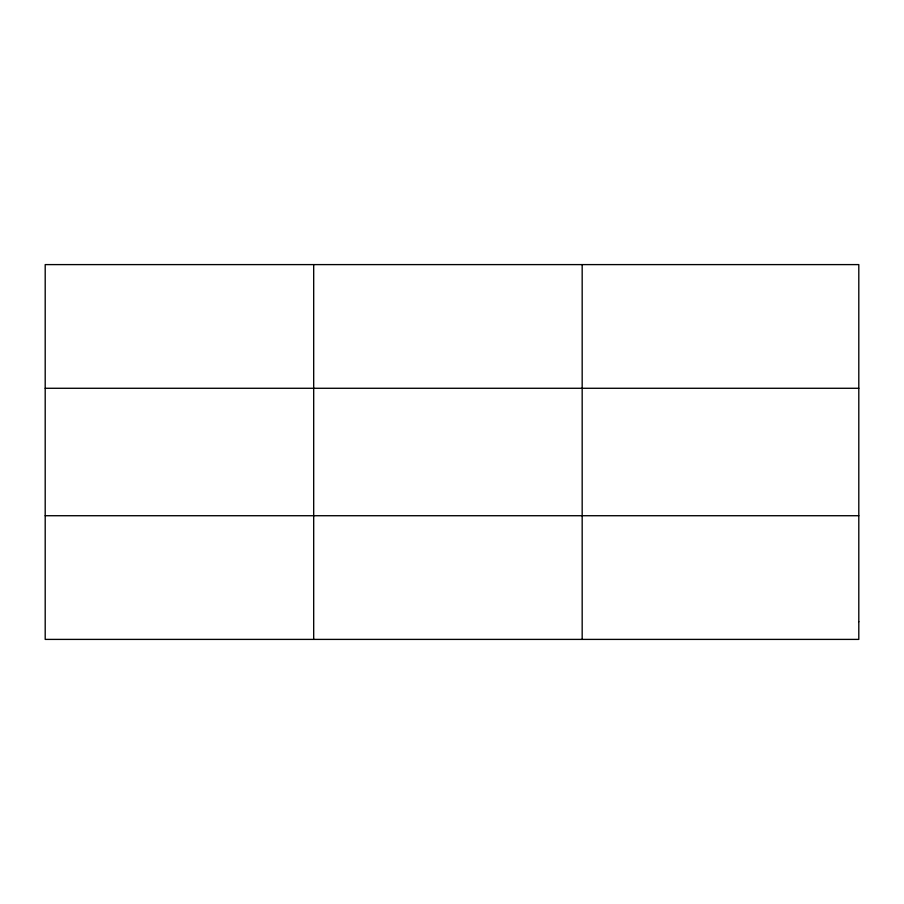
<?xml version="1.0" encoding="UTF-8"?>
<svg xmlns="http://www.w3.org/2000/svg" width="904" height="904" viewBox="0 0 904 904"><rect width="100%" height="100%" fill="white"/><g stroke="black" fill="none" stroke-linecap="round" stroke-linejoin="round"><path stroke-width="1.36" d="M313.688 264.601L313.688 639.399M582.176 264.601L582.176 639.399M45.2 388.279L858.8 388.279M45.2 515.721L858.8 515.721M858.8 621.726L858.8 639.399L45.2 639.399L45.2 264.601L858.8 264.601L858.8 621.726"/></g></svg>
